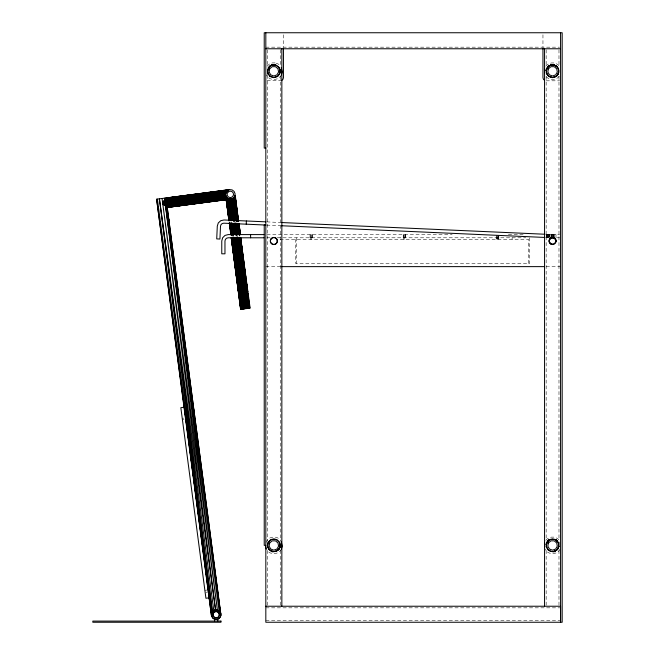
<?xml version="1.0" encoding="UTF-8"?>
<svg xmlns="http://www.w3.org/2000/svg" width="655" height="655" viewBox="0 0 655 655"><rect width="100%" height="100%" fill="white"/><g stroke="black" fill="none" stroke-linecap="round" stroke-linejoin="round"><path stroke-width="0.49" stroke-dasharray="3.27 2.46" d="M546.335 237.511L546.475 234.31M546.524 237.519L546.663 234.318M546.876 237.536L547.023 234.334M547.359 237.56L547.506 234.359M547.908 237.585L548.047 234.384M548.456 237.609L548.595 234.408M549.078 234.424L548.939 237.626L545.689 237.487M549.291 237.642L549.439 234.441M549.52 236.856L549.627 234.449M555.948 237.143L556.054 234.736L545.836 234.285M266.077 542.356C268.051 536.322 276.885 535.192 280.561 540.285M281.38 74.948C278.522 80.974 269.156 80.974 266.29 74.948M559.173 76.185C555.89 81.228 547.564 80.303 545.025 74.948M281.38 549.111C278.842 554.466 270.515 555.391 267.224 550.347M560.107 549.111C557.249 555.137 547.883 555.137 545.025 549.111M267.109 66.114L269.401 64.034L272.292 62.913L275.387 62.913M545.844 66.114C549.087 61.816 556.046 61.816 559.288 66.114M545.844 540.285C549.087 535.978 556.046 535.978 559.288 540.285M281.846 80.377L265.824 80.811M182.237 418.324L183.826 418.111M182.401 419.568L183.989 419.364M204.884 590.327L207.267 590.008M205.948 592.284L207.537 592.071M265.824 47.168L559.55 47.168M546.164 80.811L559.616 80.811M266.97 234.588L452.138 234.588M508.403 234.588L523.746 234.588M546.254 234.588L559.55 234.588M266.97 237.79L270.04 237.79M277.204 237.79L525.793 237.79M546.254 237.79L548.3 237.79M556.488 237.79L559.55 237.79M265.824 266.626L281.175 266.626M546.245 266.626L560.574 266.626M265.824 607.832L560.574 607.832M265.824 620.645L560.574 620.645M266.822 221.889L280.111 222.479M266.683 225.091L279.972 225.68M276.107 63.191L278.269 64.034L280.561 66.114M558.977 49.788L558.977 66.098M558.977 76.308L558.977 540.252M558.977 550.429L558.977 605.22M554.146 234.588L554.146 236.995M553.958 234.588L553.958 236.995M553.598 234.588L553.598 236.995M553.115 234.588L553.115 236.995M552.566 234.588L552.566 236.995M552.018 234.588L552.018 236.995M551.535 234.588L551.535 236.995M551.183 234.588L551.183 236.995M550.986 234.588L550.986 236.995M546.164 49.788L546.164 65.082M546.164 76.308L546.164 539.229M546.164 550.429L546.164 605.22M542.954 34.789L542.954 47.021M529.69 237.79L529.69 263.425L295.569 263.425L295.569 239.394M528.593 263.425L528.593 239.394L279.079 239.394L279.079 237.79M512.104 237.79L512.104 239.394M498.815 235.391L498.815 239.394M498.578 237.79L498.578 239.394M498.529 235.391L498.488 239.394M497.808 235.391L497.874 239.394M497.734 237.79L497.734 239.394M496.981 235.391L497.047 239.394M496.924 237.79L496.924 239.394M496.441 235.391L496.425 239.394M405.609 234.588L405.609 239.394M405.322 234.588L405.363 239.394M404.594 234.588L404.667 239.394M404.528 237.79L404.528 239.394M403.775 234.588L403.832 239.394M403.709 237.79L403.709 239.394M403.234 234.588L403.21 239.394M312.402 234.588L312.394 239.394M312.116 234.588L312.067 239.394M311.387 234.588L311.461 239.394M311.313 237.79L311.313 239.394M310.56 234.588L310.626 239.394M310.503 237.79L310.503 239.394M310.028 234.588L310.052 239.394M296.666 237.79L296.666 263.425M283.451 34.789L283.451 47.021M280.242 49.788L280.242 66.098M280.242 76.308L280.242 541.267M280.242 550.429L280.242 605.22M267.428 49.788L267.428 67.121M267.428 75.284L267.428 541.267M267.428 550.429L267.428 605.22"/><path stroke-width="0.98" d="M246.239 224.182L246.386 220.981M225.5 194.33C225.729 191.416 225.14 196.901 226.728 197.556L226.434 197.204M267.494 70.281L268.01 73.859L270.376 76.586L273.839 77.601L277.957 76.103L280.144 72.312C281.314 66.13 272.873 62.209 268.992 66.998L267.428 71.198L267.854 69.594M277.998 550.02L279.669 548.022L280.176 544.444L279.382 548.562L275.64 551.51L272.03 551.51L268.288 548.562L269.459 549.733M544.461 68.89L544.6 73.458M544.461 543.052L544.6 547.629M280.176 70.281L279.382 74.4L280.176 70.281L278.678 66.998M268.992 549.553L267.494 546.27L268.01 542.7L270.376 539.966L273.839 538.95L277.302 539.966L279.669 542.7L280.242 545.361L279.669 548.022L277.892 550.069M550.167 76.962L552.566 77.601L556.029 76.586L558.117 74.4L558.911 70.281L557.413 66.998L555.767 65.647L556.947 66.818M557.421 541.423L556.029 539.966L552.566 538.95L549.103 539.966L547.015 542.152L550.372 539.335L554.76 539.335L558.117 542.152L558.879 546.475L556.684 550.265L552.566 551.764L548.448 550.265L546.254 546.475L547.015 542.152L549.365 539.81L546.737 542.7L546.221 546.27L547.727 549.553L550.765 551.51L554.376 551.51L557.413 549.553L558.396 548.022L557.217 549.381M547.015 67.989L550.372 65.172L554.76 65.172L558.117 67.989L558.879 72.312L556.684 76.103L552.566 77.601L549.103 76.586L546.737 73.859L546.221 70.281L547.727 66.998L549.365 65.647L547.015 67.989L546.254 72.312L548.448 76.103L552.566 77.601L554.973 76.962M168.761 222.635L169.105 220.457M546.352 544.469L546.737 542.7M280.242 545.361L279.382 548.562L278.211 549.733M546.376 70.396L546.802 68.791M558.117 74.4L558.543 72.795M546.376 544.559L546.802 542.954M281.38 74.948L282.223 71.976L281.249 67.506M281.38 549.111L282.223 546.139L281.249 541.669M228.89 219.712L225.778 196.566L228.98 220.727L225.778 196.566C227.883 200.414 234.212 199.578 235.251 195.321L238.625 221.505M545.885 70.494L546.458 68.718M545.885 544.657L546.458 542.88M546.221 70.281L546.753 68.759M558.117 548.562L558.911 546.27L558.396 542.7L555.767 539.81L556.947 540.981M278.678 549.553L280.176 546.27L279.669 542.7M557.413 549.553L558.911 546.27M167.402 207.479L162.915 204.032L162.702 202.444L166.149 197.957M228.882 189.704L166.083 198.039L228.112 190.081L165.895 198.285L227.4 190.523L225.869 192.513L164.659 199.898L226.262 191.759L165.175 199.226L226.777 191.096L225.508 194.142L162.776 202.976L225.541 194.985L226.491 197.278L228.464 198.792L230.937 199.12L233.229 198.17L234.744 196.197L235.071 193.724L234.122 191.432L232.148 189.917L229.676 189.59L227.383 190.54L165.592 198.686L226.777 191.096L228.882 189.704L156.619 199.21L211.401 615.315L157.38 199.112L212.359 611.762L211.524 613.448L156.619 199.21M226.384 191.571L226.777 191.096M556.029 76.586L558.396 73.859M547.367 67.146L548.62 65.754M547.367 541.308L548.62 539.925M281.846 80.377L283.017 79.206L283.451 77.601L283.451 48.044M220.931 614.062C220.481 609.985 214.783 608.462 212.359 611.762L159.411 198.842L215.544 609.928L217.673 610.124L219.499 611.23L220.669 613.014M549.365 539.81L547.727 541.161L550.004 539.695M268.992 66.998L272.03 65.05L275.64 65.05M547.727 66.998C550.413 64.165 554.719 64.165 557.413 66.998M269.885 65.754L271.588 65.001M275.64 551.51L277.04 550.904L275.436 551.338M216.797 619.45L218.803 618.713L220.285 617.166L220.956 615.135L167.164 207.095M553.434 551.51L555.162 551.002M270.63 65.647L273.839 64.788L276.238 65.434M550.167 65.434L552.566 64.788L554.973 65.434M553.475 551.887L555.301 551.502M163.824 204.737L225.721 195.804L162.841 203.508L225.541 194.985L225.869 192.513L164.061 200.676L225.615 193.307L163.406 201.535L163.824 204.737L226.049 196.582L226.499 197.294L165.461 205.989L226.065 198.039L166.133 206.505L226.728 198.555L166.673 206.923L226.466 199.071L167.074 207.234L226.286 199.447L167.32 207.422L226.081 199.742M162.702 202.444L225.508 194.142L163.406 201.535M162.915 204.032L225.721 195.804M167.32 207.422L226.081 199.693M184.014 407.263L180.837 407.68L205.924 598.261L209.101 597.843M265.824 48.773L560.574 48.773M272.439 64.624L275.231 64.624M551.166 64.624L553.966 64.624M550.765 65.05L554.376 65.05M265.824 148.087L264.227 148.087L264.227 32.75L562.178 32.75L562.178 622.25L265.824 622.25L265.824 32.75M265.824 224.976L264.227 224.976L264.227 545.361L265.824 545.361M263.899 234.588L228.177 234.588L224.968 235.448L222.626 237.79L221.767 240.999L221.767 253.812L224.968 253.812L224.968 240.999L225.402 239.394L226.573 238.223L228.177 237.79L263.899 237.79M281.175 266.626L544.199 266.626M265.824 606.227L560.574 606.227L560.574 622.25L560.574 32.75M265.799 221.84L223.977 219.982L220.743 220.702L218.295 222.937L217.296 226.098L216.723 238.903L219.924 239.042L220.498 226.245L220.997 224.657L222.217 223.543L223.838 223.183L264.636 225.001M281.134 222.52L544.813 234.236M280.987 225.721L544.665 237.438M550.798 237.716L554.891 237.896M216.085 619.384C210.402 619.646 209.887 610.476 215.544 609.928L162.063 198.49L217.411 610.051L165.42 205.269M271.104 551.502L272.922 551.887M271.432 551.125L273.037 551.551M271.235 551.002L272.971 551.51M550.257 243.75L552.566 244.585M270.376 76.586L269.459 75.571M555.129 539.695L557.413 541.161M555.767 539.81L556.865 540.711M544.559 80.377L543.388 79.206L542.954 77.601L542.954 48.044M278.211 66.818L279.382 67.989L276.025 65.172L271.645 65.172L268.288 67.989L267.527 72.312L269.721 76.103L273.839 77.601L277.302 76.586L279.669 73.859L280.242 71.198L279.816 69.594M546.737 73.859L549.103 76.586M549.848 243.038L549.037 241.621L549.463 239.206L551.338 237.626L553.794 237.626L555.677 239.206L556.103 241.621M268.01 73.859L268.288 74.4L267.854 72.795M168.138 217.91L169.039 219.924M265.447 546.139L266.29 549.111M267.854 546.958L267.428 545.361L267.494 546.27M159.591 221.709L159.722 222.225M193.995 409.989L194.126 410.505M233.991 221.218L230.937 199.12L233.704 221.259M234.269 223.224L235.931 235.284M236.209 237.29L246.067 308.611L237.135 237.02M232.386 220.219L229.463 199.087L232.124 220.26M232.803 223.24L234.334 234.318M234.752 237.331L244.651 308.8L235.718 237.356M231.141 220.882L228.071 198.604L230.773 219.9M231.42 222.913L233.098 235.063M233.377 237.085L243.292 308.98L234.285 237.397M236.742 221.177L233.573 197.884L236.496 221.21M237.02 223.199L238.535 234.343M238.944 237.38L248.605 308.276L239.615 237.29M235.391 220.85L232.345 198.702L235.12 220.891M235.808 223.871L237.331 234.948M237.601 236.963L247.426 308.431L238.526 237.438M229.93 220.006L226.884 197.728L229.758 220.031M230.347 223.052L232.009 235.202M232.288 237.225L242.121 309.135L232.967 237.143M237.757 221.038L234.482 196.729L237.56 221.071M238.166 224.084L239.665 235.227M239.943 237.249L249.49 308.161L240.434 237.659M229.168 220.702L226.024 196.533L229.283 220.686M229.553 222.7L231.182 234.777M231.592 237.798L241.236 309.25L231.968 237.266M229.299 222.733L230.814 234.826M236.733 278.088L231.321 237.831L240.713 309.316L231.403 237.822M238.084 288.151L237.004 280.103L238.133 288.151M239.353 297.165L239.091 295.151L240.115 303.249M240.385 305.263L240.663 307.269M164.503 198.17L164.765 200.201M238.371 221.537L235.006 195.354L238.485 221.521L235.538 199.382M238.756 223.535L240.229 234.613L239.362 228.579M240.631 237.634L250.112 308.079L240.606 309.332L231.207 237.847M238.715 225.336L238.985 227.359M239.394 230.388L239.665 232.402M240.745 240.483L241.015 242.497M241.417 245.527L241.687 247.549M241.957 249.563L242.227 251.585M242.637 254.615L242.907 256.637M243.308 259.667L243.578 261.681M243.987 264.71L244.258 266.732M244.659 269.762L244.929 271.776M245.338 274.805L245.609 276.828M246.01 279.857L246.28 281.871M246.55 283.893L246.96 286.923M247.23 288.937L247.631 291.966L247.287 288.994M247.901 293.989L248.31 297.018M248.605 299.057L248.982 302.061M249.252 304.084L249.792 308.12M235.006 195.354L235.268 197.368M239.1 226.565L238.707 223.543L240.049 234.637M240.688 238.649L241.081 241.67M241.343 243.685L242.399 251.733M242.669 253.747L243.062 256.768M243.324 258.782L243.726 261.803M243.987 263.818L244.381 266.839M244.643 268.853L245.044 271.874M245.306 273.888L245.699 276.909M245.969 278.924L246.362 281.945M246.624 283.959L247.025 286.98M234.801 196.058L238.109 221.308M238.371 223.33L239.828 234.441M240.221 237.47L249.49 308.161M234.072 197.343L237.241 221.546M237.503 223.56L238.96 234.654M239.353 237.683L248.605 308.276M232.992 198.342L235.906 220.563M236.299 223.592L237.757 234.703M238.158 237.732L247.426 308.431M231.657 198.964L234.564 221.095M234.834 223.109L236.414 235.178M236.684 237.192L246.067 308.611M230.192 199.161L232.983 220.285M233.377 223.298L234.834 234.367M235.235 237.38L244.651 308.8M228.742 198.899L231.551 220.105M231.952 223.134L233.548 235.26M233.819 237.274L243.292 308.98M227.441 198.211L230.38 220.399M230.781 223.421L232.247 234.515M232.648 237.536L242.121 309.135M226.409 197.163L229.479 220.391M229.88 223.421L231.346 234.523M231.747 237.552L241.236 309.25M226.024 196.533L226.286 198.547M226.556 200.561L226.957 203.582M227.219 205.596L228.284 213.653M228.554 215.659L228.947 218.68M230.945 233.786L229.479 222.708L231.01 234.801M231.747 239.828L232.14 242.841M232.41 244.855L232.812 247.877M233.074 249.891L233.475 252.912M233.737 254.926L234.138 257.947M234.408 259.961L234.801 262.982M235.071 264.997L235.473 268.01M235.734 270.024L236.136 273.045M236.398 275.059L236.799 278.08M239.059 295.192L239.992 302.242L239.615 299.188M167.156 207.095L220.899 615.52L219.253 618.369L216.166 619.491L213.08 618.369L211.434 615.52L212.007 612.286L214.521 610.173L217.812 610.173L220.326 612.286L165.461 205.261L219.089 610.878M159.411 198.842L213.767 610.525M231.903 239.591L232.165 241.613M233.205 249.694L233.467 251.708M233.86 254.746L234.122 256.76M234.515 259.789L234.777 261.812M235.17 264.841L235.432 266.863M235.825 269.893L236.087 271.915M236.48 274.944L236.742 276.967M237.135 279.996L237.397 282.018M237.79 285.048L238.052 287.07M238.436 290.099L238.698 292.114M238.887 223.519L240.311 234.596M240.704 237.618L247.721 292.007M230.142 223.077L231.714 235.243M237.953 224.108L239.362 235.268M232.509 223.281L233.9 234.375M231.158 222.946L232.705 235.112M236.75 223.24L238.15 234.392M235.366 222.905L236.881 235.006M233.95 223.273L235.341 234.334M194.199 411.037L194.207 411.577M159.509 220.637L159.525 221.177M558.977 542.291L558.977 544.338M544.559 48.773L544.559 606.227M281.846 48.773L281.846 606.227M250.603 234.588L250.603 237.79M217.771 621.096L217.771 619.491L214.57 619.491L214.57 621.096M269.672 68.791L269.107 72.034L270.744 74.875L273.839 76.005L276.926 74.875L278.572 72.034L277.998 68.791L275.477 66.679L272.193 66.679L269.672 68.791M270.728 239.206L270.302 241.621L271.53 243.75L273.839 244.585L276.14 243.75L277.368 241.621L276.942 239.206L275.067 237.626L272.611 237.626L270.728 239.206M277.368 240.377L276.942 242.792L275.067 244.372L272.611 244.372L270.728 242.792L270.302 240.377L271.53 238.248L273.839 237.413L276.14 238.248L277.368 240.377M213.342 613.055L212.949 615.258L214.07 617.19L216.166 617.96L218.271 617.19L219.384 615.258L218.999 613.055L217.288 611.614L215.053 611.614L213.342 613.055M268.288 542.152L267.527 546.475L269.721 550.265L273.839 551.764L277.957 550.265L280.144 546.475L279.382 542.152L276.025 539.335L271.645 539.335L268.288 542.152M269.672 542.954L269.107 546.196L270.744 549.037L273.839 550.167L276.926 549.037L278.572 546.196L277.998 542.954L275.477 540.842L272.193 540.842L269.672 542.954M548.407 68.791L547.834 72.034L549.48 74.875L552.566 76.005L555.653 74.875L557.299 72.034L556.725 68.791L554.212 66.679L550.92 66.679L548.407 68.791M556.103 240.377L555.677 242.792L553.794 244.372L551.338 244.372L549.463 242.792L549.037 240.377L550.257 238.248L552.566 237.413L554.875 238.248L556.103 240.377M548.407 542.954L547.834 546.196L549.48 549.037L552.566 550.167L555.653 549.037L557.299 546.196L556.725 542.954L554.212 540.842L550.92 540.842L548.407 542.954M228.055 191.98L227.097 193.757L227.359 195.763L228.751 197.229L230.732 197.597L232.558 196.729L233.516 194.953L233.254 192.947L231.862 191.481L229.88 191.113L228.055 191.98M214.283 612.097L213.121 613.702L213.121 615.675L214.283 617.28L216.166 617.894L218.049 617.28L219.212 615.675L219.212 613.702L218.049 612.097L216.166 611.483L214.283 612.097M550.683 238.404L549.52 240.008L549.52 241.99L550.683 243.586L552.566 244.2L554.449 243.586L555.612 241.99L555.612 240.008L554.449 238.404L552.566 237.79L550.683 238.404M226.049 196.582L164.683 205.392L226.499 197.294L226.049 196.582M220.972 621.096L92.822 621.096L92.822 622.25L220.972 622.25L220.972 621.096M238.764 293.186L238.355 290.165L238.797 293.178M240.426 234.588L238.969 223.511L240.385 234.588M248.343 297.043L247.95 294.021L248.368 297.043"/></g></svg>
